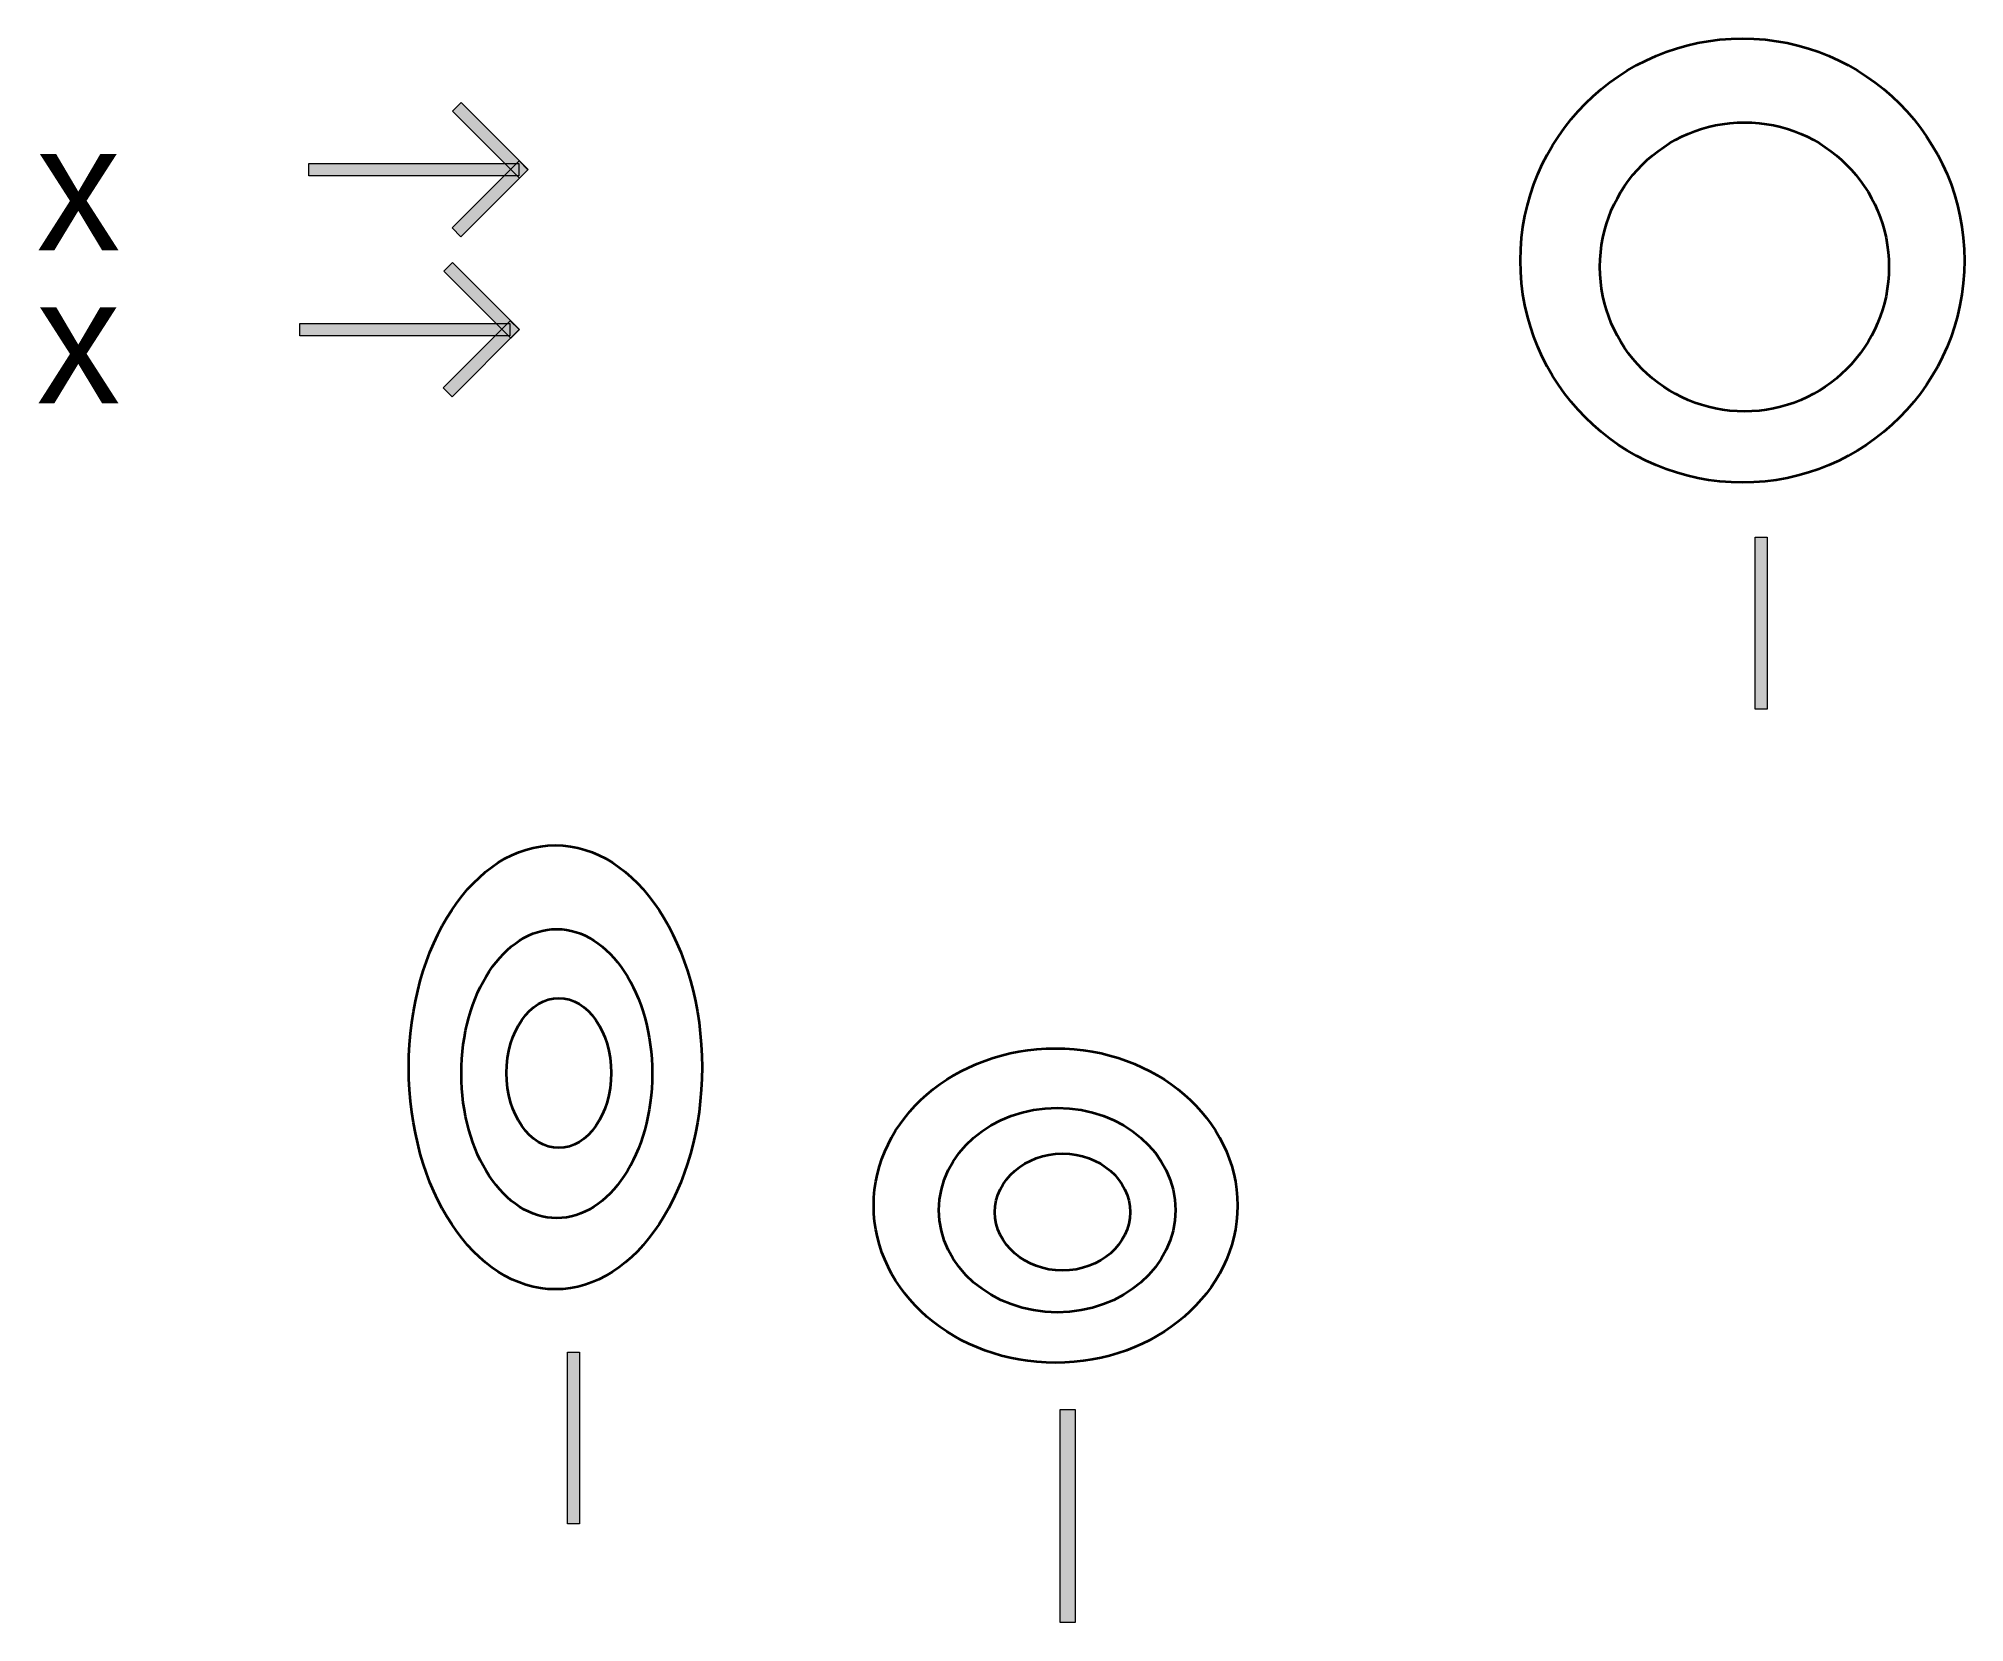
# Model space of a CAD drawing. Header units: centimetres. Extents: x 2.5 to 15, y -12.8 to -2.6.
import ezdxf

# ---------------------------------------------------------------- set-up
doc = ezdxf.new("R2010")
doc.units = ezdxf.units.CM
doc.header["$MEASUREMENT"] = 0
doc.layers.add('Layer 1', color=7, linetype='Continuous', lineweight=0)

msp = doc.modelspace()

# ---------------------------------------------------------------- hatches: boundary and pattern name
at = {"layer": 'Layer 1', "true_color": 0x231f20, "transparency": 33554687}
h = msp.add_hatch(color=250, dxfattribs=at)
h.dxf.hatch_style = 2
h.paths.add_polyline_path([(5.274, -2.978), (5.706, -3.411), (5.65, -3.467), (5.218, -3.035)])
h = msp.add_hatch(color=250, dxfattribs=at)
h.dxf.hatch_style = 2
h.paths.add_polyline_path([(5.645, -3.452), (4.29, -3.452), (4.29, -3.373), (5.645, -3.373)])
h = msp.add_hatch(color=250, dxfattribs=at)
h.dxf.hatch_style = 2
h.paths.add_polyline_path([(5.704, -3.412), (5.272, -3.844), (5.215, -3.788), (5.647, -3.356)])
h = msp.add_hatch(color=250, dxfattribs=at)
h.dxf.hatch_style = 2
h.paths.add_polyline_path([(5.217, -4.01), (5.649, -4.442), (5.593, -4.498), (5.161, -4.066)])
h = msp.add_hatch(color=250, dxfattribs=at)
h.dxf.hatch_style = 2
h.paths.add_polyline_path([(5.588, -4.484), (4.233, -4.484), (4.233, -4.404), (5.588, -4.404)])
h = msp.add_hatch(color=250, dxfattribs=at)
h.dxf.hatch_style = 2
h.paths.add_polyline_path([(5.647, -4.443), (5.215, -4.876), (5.158, -4.819), (5.59, -4.387)])
h = msp.add_hatch(color=250, dxfattribs=at)
h.dxf.hatch_style = 2
h.paths.add_polyline_path([(13.696, -6.89), (13.618, -6.89), (13.618, -5.782), (13.696, -5.782)])
h = msp.add_hatch(color=250, dxfattribs=at)
h.dxf.hatch_style = 2
h.paths.add_polyline_path([(6.037, -12.145), (5.959, -12.145), (5.959, -11.037), (6.037, -11.037)])
h = msp.add_hatch(color=250, dxfattribs=at)
h.dxf.hatch_style = 2
h.paths.add_polyline_path([(9.234, -12.78), (9.137, -12.78), (9.137, -11.407), (9.234, -11.407)])

# ---------------------------------------------------------------- linework, layer by layer
at = {"layer": 'Layer 1'}
for points in [[(5.274, -2.978), (5.706, -3.411), (5.65, -3.467), (5.218, -3.035)], [(5.645, -3.452), (4.29, -3.452), (4.29, -3.373), (5.645, -3.373)], [(5.704, -3.412), (5.272, -3.844), (5.215, -3.788), (5.647, -3.356)], [(5.217, -4.01), (5.649, -4.442), (5.593, -4.498), (5.161, -4.066)], [(5.588, -4.484), (4.233, -4.484), (4.233, -4.404), (5.588, -4.404)], [(5.647, -4.443), (5.215, -4.876), (5.158, -4.819), (5.59, -4.387)], [(13.696, -6.89), (13.618, -6.89), (13.618, -5.782), (13.696, -5.782)], [(6.037, -12.145), (5.959, -12.145), (5.959, -11.037), (6.037, -11.037)], [(9.234, -12.78), (9.137, -12.78), (9.137, -11.407), (9.234, -11.407)]]:
    msp.add_lwpolyline(points, close=True, dxfattribs=at)
at = {"layer": 'Layer 1', "color": 250, "lineweight": 35, "true_color": 0x231f20}
for centre, radius in [((13.537, -3.998), 1.432), ((13.55, -4.039), 0.932)]:
    msp.add_circle(centre, radius, dxfattribs=at)
for centre, major_axis, ratio in [((5.881, -9.2), (0, 1.432), 0.660377), ((5.89, -9.241), (0, 0.932), 0.660377), ((5.903, -9.237), (0, 0.483), 0.69958), ((9.107, -10.092), (1.173, 0), 0.864286), ((9.118, -10.121), (0.763, 0), 0.864286), ((9.152, -10.134), (0.436, 0), 0.864286)]:
    msp.add_ellipse(centre, major_axis=major_axis, ratio=ratio, dxfattribs=at)

# ---------------------------------------------------------------- texts
at = {"layer": 'Layer 1', "char_height": 0.2, "attachment_point": 7}
for insert in [(2.535, -3.932), (2.535, -4.919)]:
    msp.add_mtext('\\C250;\\c2105123;\\FMyriad Pro|b0|i0|c1;\\H0.807702;\\W1.000000;x', dxfattribs=dict(at, insert=insert))

doc.saveas('drawing.dxf')
